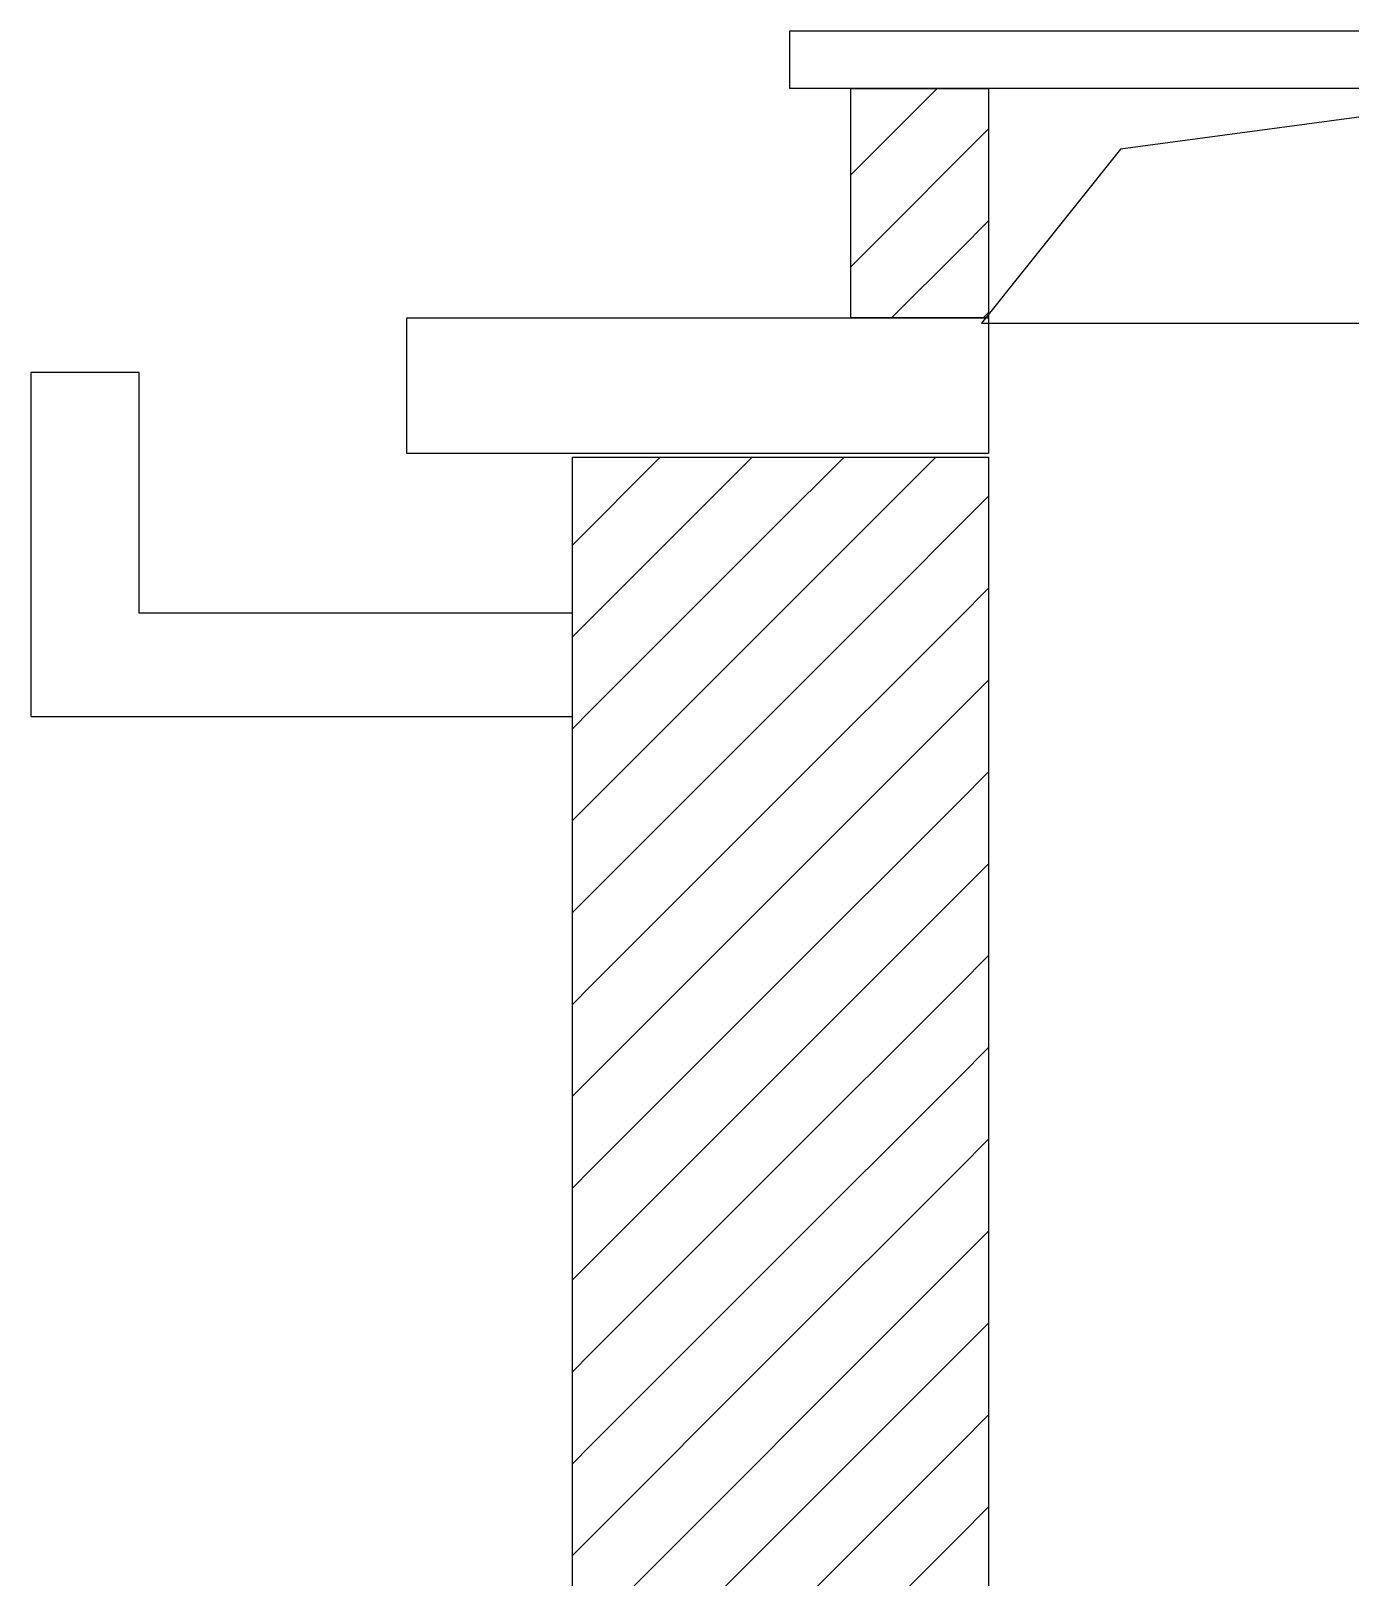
# Model space of a CAD drawing. Header units: metres. Extents: x 1426 to 4685, y 16333 to 22197.
# Drawn here: x 1947 to 3096, y 20850 to 22197 of the extents above; entities that cross this region are included whole.
import ezdxf

# ---------------------------------------------------------------- set-up
doc = ezdxf.new("R2010")
doc.units = ezdxf.units.M

msp = doc.modelspace()

# ---------------------------------------------------------------- linework, layer by layer
for p, q in [((2661.32, 22071.72), (2736.63, 22147.03)), ((3290.25, 22147.03), (2896.22, 22094)), ((2675.23, 22005.63), (2781.32, 22111.72)), ((2896.22, 22094), (2774.98, 21942.5)), ((2755.23, 22005.63), (2781.32, 22031.72)), ((2661.32, 21991.72), (2675.23, 22005.63)), ((2675.23, 22005.63), (2675.23, 22005.63)), ((2696.63, 21947.03), (2755.23, 22005.63)), ((2755.23, 22005.63), (2755.23, 22005.63)), ((2776.63, 21947.03), (2781.32, 21951.72)), ((2774.98, 21942.5), (3290.25, 21942.5)), ((2418.84, 21749.24), (2495.43, 21825.83)), ((2435.23, 21685.63), (2575.43, 21825.83)), ((2595.23, 21685.63), (2735.43, 21825.83)), ((2595.23, 21765.63), (2655.43, 21825.83)), ((2675.23, 21685.63), (2781.32, 21791.72)), ((2435.23, 21605.63), (2595.23, 21765.63)), ((2595.23, 21765.63), (2595.23, 21765.63)), ((2755.23, 21685.63), (2781.32, 21711.72)), ((2418.84, 21669.24), (2435.23, 21685.63)), ((2435.23, 21525.63), (2595.23, 21685.63)), ((2435.23, 21685.63), (2435.23, 21685.63)), ((2515.23, 21525.63), (2675.23, 21685.63)), ((2595.23, 21525.63), (2755.23, 21685.63)), ((2595.23, 21685.63), (2595.23, 21685.63)), ((2675.23, 21685.63), (2675.23, 21685.63)), ((2755.23, 21685.63), (2755.23, 21685.63)), ((2755.23, 21605.63), (2781.32, 21631.72)), ((2418.84, 21589.24), (2435.23, 21605.63)), ((2435.23, 21605.63), (2435.23, 21605.63)), ((2595.23, 21445.63), (2755.23, 21605.63)), ((2755.23, 21605.63), (2755.23, 21605.63)), ((2755.23, 21525.63), (2781.32, 21551.72)), ((2418.84, 21429.24), (2515.23, 21525.63)), ((2418.84, 21509.24), (2435.23, 21525.63)), ((2435.23, 21365.63), (2595.23, 21525.63)), ((2435.23, 21525.63), (2435.23, 21525.63)), ((2515.23, 21525.63), (2515.23, 21525.63)), ((2595.23, 21365.63), (2755.23, 21525.63)), ((2595.23, 21525.63), (2595.23, 21525.63)), ((2755.23, 21525.63), (2755.23, 21525.63)), ((2675.23, 21365.63), (2781.32, 21471.72)), ((2435.23, 21285.63), (2595.23, 21445.63)), ((2595.23, 21445.63), (2595.23, 21445.63)), ((2755.23, 21365.63), (2781.32, 21391.72)), ((2418.84, 21349.24), (2435.23, 21365.63)), ((2435.23, 21205.63), (2595.23, 21365.63)), ((2435.23, 21365.63), (2435.23, 21365.63)), ((2515.23, 21205.63), (2675.23, 21365.63)), ((2595.23, 21205.63), (2755.23, 21365.63)), ((2595.23, 21365.63), (2595.23, 21365.63)), ((2675.23, 21365.63), (2675.23, 21365.63)), ((2755.23, 21365.63), (2755.23, 21365.63)), ((2755.23, 21285.63), (2781.32, 21311.72)), ((2418.84, 21269.24), (2435.23, 21285.63)), ((2435.23, 21285.63), (2435.23, 21285.63)), ((2595.23, 21125.63), (2755.23, 21285.63)), ((2755.23, 21285.63), (2755.23, 21285.63)), ((2755.23, 21205.63), (2781.32, 21231.72)), ((2418.84, 21109.24), (2515.23, 21205.63)), ((2418.84, 21189.24), (2435.23, 21205.63)), ((2435.23, 21045.63), (2595.23, 21205.63)), ((2435.23, 21205.63), (2435.23, 21205.63)), ((2515.23, 21205.63), (2515.23, 21205.63)), ((2595.23, 21045.63), (2755.23, 21205.63)), ((2595.23, 21205.63), (2595.23, 21205.63)), ((2755.23, 21205.63), (2755.23, 21205.63)), ((2675.23, 21045.63), (2781.32, 21151.72)), ((2435.23, 20965.63), (2595.23, 21125.63)), ((2595.23, 21125.63), (2595.23, 21125.63)), ((2755.23, 21045.63), (2781.32, 21071.72)), ((2418.84, 21029.24), (2435.23, 21045.63)), ((2435.23, 20885.63), (2595.23, 21045.63)), ((2435.23, 21045.63), (2435.23, 21045.63)), ((2515.23, 20885.63), (2675.23, 21045.63)), ((2595.23, 20885.63), (2755.23, 21045.63)), ((2595.23, 21045.63), (2595.23, 21045.63)), ((2675.23, 21045.63), (2675.23, 21045.63)), ((2755.23, 21045.63), (2755.23, 21045.63)), ((2755.23, 20965.63), (2781.32, 20991.72)), ((2418.84, 20949.24), (2435.23, 20965.63)), ((2435.23, 20965.63), (2435.23, 20965.63)), ((2595.23, 20805.63), (2755.23, 20965.63)), ((2755.23, 20965.63), (2755.23, 20965.63)), ((2755.23, 20885.63), (2781.32, 20911.72)), ((2418.84, 20789.24), (2515.23, 20885.63)), ((2418.84, 20869.24), (2435.23, 20885.63)), ((2435.23, 20725.63), (2595.23, 20885.63)), ((2435.23, 20885.63), (2435.23, 20885.63)), ((2515.23, 20885.63), (2515.23, 20885.63)), ((2595.23, 20725.63), (2755.23, 20885.63)), ((2595.23, 20885.63), (2595.23, 20885.63)), ((2755.23, 20885.63), (2755.23, 20885.63))]:
    msp.add_line(p, q)
for points in [[(2608.28, 22147.03), (2608.28, 22197.03), (3468.28, 22197.03), (3468.28, 22147.03), (2608.28, 22147.03)], [(2661.32, 21947.03), (2661.32, 22147.03), (2781.32, 22147.03), (2781.32, 21947.03), (2661.32, 21947.03)], [(2274.87, 21828.87), (2274.87, 21947.03), (2781.32, 21947.03), (2781.32, 21828.87), (2274.87, 21828.87)], [(2418.84, 21689.84), (2041.66, 21689.84), (2041.66, 21899.64), (1947.44, 21899.64), (1947.44, 21599.92), (2418.84, 21599.92)], [(2418.84, 20578.97), (2418.84, 21825.83), (2781.32, 21825.83), (2781.32, 20578.97)]]:
    msp.add_lwpolyline(points)

doc.saveas('drawing.dxf')
